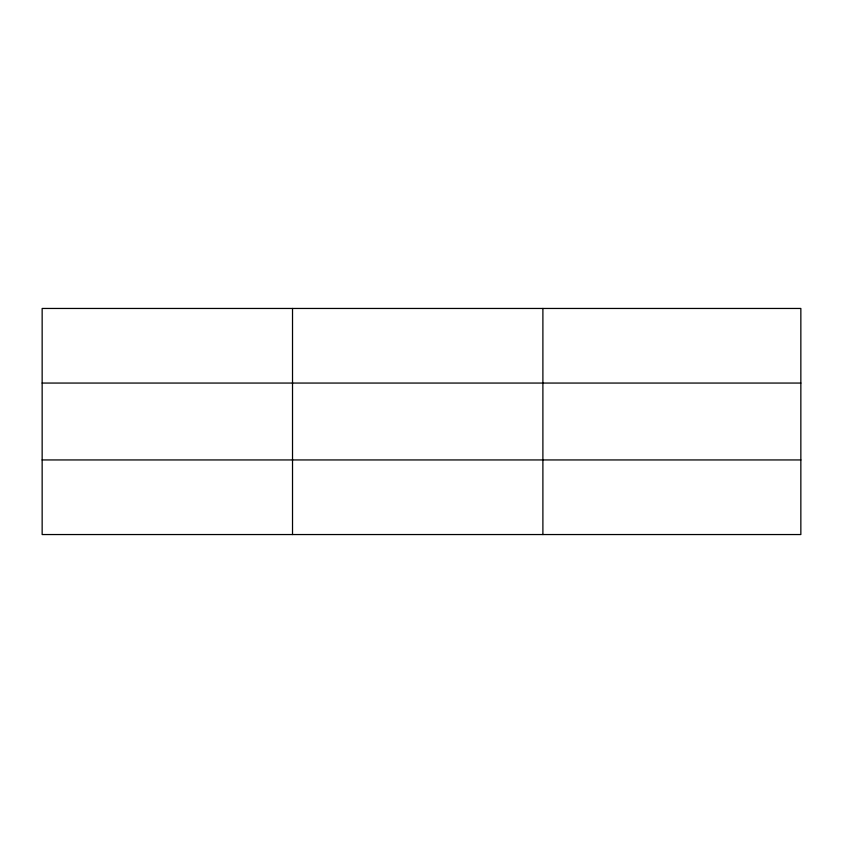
<?xml version="1.0" encoding="UTF-8"?>
<svg xmlns="http://www.w3.org/2000/svg" width="843" height="843" viewBox="0 0 843 843"><rect width="100%" height="100%" fill="white"/><g stroke="black" fill="none" stroke-linecap="round" stroke-linejoin="round"><path stroke-width="1.26" d="M292.521 534.546L292.521 308.454M542.892 534.546L542.892 308.454M800.85 459.941L800.85 534.546L42.15 534.546L42.15 308.454L800.85 308.454L800.85 459.941L42.15 459.941M42.15 383.059L800.85 383.059"/></g></svg>
